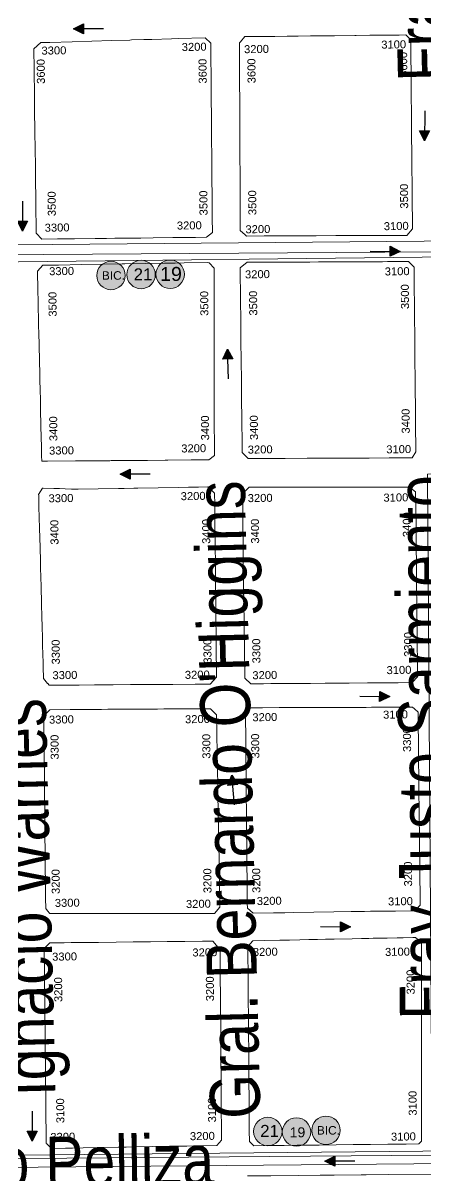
# Model space of a CAD drawing. Header units: millimetres. Extents: x 11558 to 23675, y 49449 to 61482.
# Drawn here: x 18048 to 18249, y 56997 to 57573 of the extents above; entities that cross this region are included whole.
import ezdxf

# ---------------------------------------------------------------- set-up
doc = ezdxf.new("R2010")
doc.units = ezdxf.units.MM
for name, color, linetype in [('0. plano base - nombres calles', 22, 'Continuous'), ('0. Plano Base - PLANO', 254, 'Continuous'), ('0. Plano base - sentido calles', 253, 'Continuous'), ('7. puesta en valor CC la lucila', 212, 'Continuous'), ('numeración', 7, 'Continuous')]:
    doc.layers.add(name, color=color, linetype=linetype)
for name, color, linetype, true_color in [('Linea 19 Estación Carapachay', 7, 'Continuous', 0xa80000), ('Linea 19 Plaza Miserere', 7, 'Continuous', 0x575757), ('Linea 21 IDA Ramal F', 7, 'Continuous', 0x001861), ('Linea 21 IDA Ramal G', 7, 'Continuous', 0x001861), ('Linea 21 REGRESO Ramal F', 7, 'Continuous', 0x0a47ff), ('Linea 21 REGRO Ramal G', 7, 'Continuous', 0x0a47ff)]:
    doc.layers.add(name, color=color, linetype=linetype, true_color=true_color)
doc.layers.add('Linea Bicentenario Nueva', color=7, linetype='Continuous', true_color=0x0000cc, transparency=0.05)
doc.layers.get('7. puesta en valor CC la lucila').off()
doc.styles.get("Standard").update_dxf_attribs({"font": 'arial.ttf'})

# ---------------------------------------------------------------- blocks, each defined once
blk = doc.blocks.new('MANZANAS')
at = {"layer": '0. Plano Base - PLANO', "color": 0, "linetype": 'Continuous', "lineweight": 5}
for points in [[(5636786.03, 6180520.78), (5636778.25, 6180516.69), (5636777.4, 6180516.93), (5636774.24, 6180517.8), (5636770.94, 6180524.08), (5636766.42, 6180532.67), (5636764.08, 6180537.13), (5636763.44, 6180538.33), (5636761.76, 6180541.52), (5636759.44, 6180545.94), (5636758.87, 6180547.03), (5636757.18, 6180550.24), (5636752.5, 6180559.13), (5636747.78, 6180568.11), (5636746.66, 6180570.24), (5636745.48, 6180572.49), (5636743.14, 6180576.95), (5636740.93, 6180581.14), (5636739.97, 6180582.96), (5636739.48, 6180583.89), (5636738.59, 6180585.58), (5636733.97, 6180594.36), (5636732.78, 6180596.63), (5636730.61, 6180600.76), (5636730.79, 6180601.47), (5636731.61, 6180604.78), (5636737.69, 6180608.02), (5636737.78, 6180608.07), (5636744.75, 6180611.79), (5636750.3, 6180614.75), (5636752.43, 6180615.88), (5636753.37, 6180616.39), (5636754.65, 6180617.07), (5636755.05, 6180617.29), (5636760.49, 6180620.19), (5636762.51, 6180621.26), (5636765.73, 6180622.98), (5636768.62, 6180624.52), (5636771.19, 6180625.89), (5636780.11, 6180630.65), (5636780.52, 6180630.86), (5636780.66, 6180630.94), (5636786.66, 6180634.14), (5636789.17, 6180635.48), (5636797.02, 6180639.66), (5636799.71, 6180641.09), (5636802.6, 6180642.64), (5636805.93, 6180641.52), (5636806.39, 6180640.67), (5636809.43, 6180634.94), (5636814.17, 6180626.02), (5636818.76, 6180617.39), (5636823.45, 6180608.56), (5636824.15, 6180607.24), (5636828.2, 6180599.6), (5636832.78, 6180590.99), (5636832.95, 6180590.67), (5636837.54, 6180582.02), (5636838.21, 6180580.76), (5636840.36, 6180576.72), (5636842.27, 6180573.12), (5636845.51, 6180567.02), (5636846.9, 6180564.41), (5636850.24, 6180558.14), (5636849.24, 6180553.97), (5636835.56, 6180546.79), (5636834.26, 6180546.11), (5636830.57, 6180544.17), (5636826.6, 6180542.08), (5636826.43, 6180541.99), (5636818.51, 6180537.84), (5636817.81, 6180537.47), (5636809.04, 6180532.86), (5636807.13, 6180531.86), (5636803.72, 6180530.07), (5636800.27, 6180528.25), (5636791.54, 6180523.67)], [(5636695.14, 6180471.87), (5636688.31, 6180468.22), (5636684.42, 6180469.49), (5636681.72, 6180474.52), (5636679.79, 6180478.11), (5636674.28, 6180488.39), (5636673.72, 6180489.43), (5636671.55, 6180493.48), (5636669.56, 6180497.19), (5636668.17, 6180499.79), (5636668.08, 6180499.95), (5636664.96, 6180505.76), (5636660.08, 6180514.87), (5636655.59, 6180523.24), (5636652.36, 6180529.26), (5636652.08, 6180529.78), (5636650.71, 6180532.34), (5636647.08, 6180539.11), (5636645.06, 6180542.86), (5636644.37, 6180544.15), (5636642.18, 6180548.23), (5636641.71, 6180549.13), (5636640.85, 6180550.72), (5636642.52, 6180555.14), (5636646.45, 6180557.33), (5636656.14, 6180562.72), (5636664.81, 6180567.55), (5636673.42, 6180572.35), (5636681.39, 6180576.79), (5636682.06, 6180577.16), (5636687.5, 6180580.19), (5636690.99, 6180582.13), (5636699.65, 6180586.95), (5636702.53, 6180588.56), (5636714.28, 6180595.1), (5636717.96, 6180593.99), (5636721.37, 6180587.68), (5636725.91, 6180579.14), (5636726.7, 6180577.65), (5636728.1, 6180575.01), (5636728.53, 6180574.2), (5636730.76, 6180570), (5636735.46, 6180561.11), (5636740.14, 6180552.27), (5636744.83, 6180543.42), (5636749.42, 6180534.76), (5636754.07, 6180525.97), (5636756.5, 6180521.39), (5636758.8, 6180517.06), (5636762.34, 6180510.37), (5636760.8, 6180506.93), (5636756, 6180504.37), (5636750.2, 6180501.27), (5636745.92, 6180498.99), (5636737.29, 6180494.38), (5636731.9, 6180491.5), (5636728.64, 6180489.76), (5636723.09, 6180486.8), (5636720.38, 6180485.35), (5636716.72, 6180483.39), (5636711.69, 6180480.71), (5636702.64, 6180475.88), (5636699.54, 6180474.22)], [(5636836.46, 6180421.62), (5636830.36, 6180418.42), (5636826.26, 6180419.73), (5636824.46, 6180423.12), (5636818.36, 6180434.54), (5636813.75, 6180443.17), (5636809.2, 6180451.71), (5636804.75, 6180460.05), (5636799.92, 6180469.1), (5636794.71, 6180478.87), (5636790.79, 6180486.21), (5636789.42, 6180488.78), (5636788.87, 6180489.81), (5636784.44, 6180498.1), (5636783.88, 6180499.17), (5636782.82, 6180501.14), (5636784.66, 6180505.22), (5636785.56, 6180505.7), (5636789.44, 6180507.73), (5636793.03, 6180509.62), (5636797.14, 6180511.78), (5636800.92, 6180513.77), (5636804.64, 6180515.72), (5636808.51, 6180517.75), (5636809.76, 6180518.41), (5636812.41, 6180519.8), (5636816.21, 6180521.8), (5636820.05, 6180523.82), (5636828.86, 6180528.44), (5636835.04, 6180531.69), (5636837.59, 6180533.03), (5636840.1, 6180534.35), (5636844.5, 6180536.67), (5636846.68, 6180537.81), (5636848.88, 6180538.96), (5636849.22, 6180539.15), (5636855.96, 6180542.69), (5636859.75, 6180541.55), (5636861.33, 6180538.58), (5636862.06, 6180537.2), (5636863.02, 6180535.4), (5636863.64, 6180534.22), (5636865.61, 6180530.52), (5636867.52, 6180526.92), (5636868.73, 6180524.65), (5636872.22, 6180518.07), (5636875.31, 6180512.25), (5636876.92, 6180509.22), (5636881.42, 6180500.74), (5636886.11, 6180491.91), (5636894.98, 6180475.22), (5636898.24, 6180469.08), (5636901.1, 6180463.7), (5636902.79, 6180460.48), (5636903.07, 6180459.96), (5636902.81, 6180456.43), (5636898.76, 6180454.3), (5636896.64, 6180453.19), (5636892.72, 6180451.14), (5636883.81, 6180446.46), (5636877.87, 6180443.34), (5636874.96, 6180441.82), (5636872.37, 6180440.46), (5636866.26, 6180437.25), (5636865.36, 6180436.78), (5636862.71, 6180435.39), (5636856.75, 6180432.26), (5636856.36, 6180432.06), (5636846.68, 6180426.98), (5636843.49, 6180425.31), (5636841.59, 6180424.31)], [(5636741.9, 6180370.97), (5636739.39, 6180369.65), (5636738.1, 6180371.99), (5636736, 6180375.82), (5636731.03, 6180384.87), (5636730.91, 6180385.08), (5636730.14, 6180386.48), (5636729.61, 6180387.44), (5636728.2, 6180390.01), (5636725.83, 6180394.34), (5636725.12, 6180395.63), (5636721.69, 6180401.87), (5636720.37, 6180404.28), (5636717.88, 6180408.82), (5636715.69, 6180412.8), (5636711, 6180421.34), (5636708.93, 6180425.11), (5636706.41, 6180429.7), (5636704.55, 6180433.08), (5636702.91, 6180436.07), (5636702.09, 6180437.56), (5636701.58, 6180438.48), (5636697.55, 6180445.81), (5636694.3, 6180451.73), (5636693.66, 6180452.91), (5636694.75, 6180456.84), (5636695.86, 6180457.44), (5636701.62, 6180460.55), (5636711.66, 6180465.98), (5636721.13, 6180471.1), (5636729.62, 6180475.68), (5636730.78, 6180476.31), (5636739.65, 6180481.1), (5636748.25, 6180485.74), (5636752.83, 6180488.23), (5636756.86, 6180490.4), (5636767.19, 6180495.97), (5636767.89, 6180496.24), (5636771.33, 6180494.96), (5636778.06, 6180482.05), (5636779.23, 6180479.81), (5636784.1, 6180470.46), (5636788.19, 6180462.61), (5636791.19, 6180456.86), (5636793.14, 6180453.13), (5636794.41, 6180450.69), (5636797.89, 6180444.01), (5636802.35, 6180435.45), (5636802.95, 6180434.31), (5636807.13, 6180426.29), (5636808.82, 6180423.04), (5636810.56, 6180419.72), (5636814.58, 6180412), (5636813.11, 6180408.73), (5636805.35, 6180404.62), (5636795.05, 6180399.15), (5636793.82, 6180398.5), (5636786.15, 6180394.43), (5636777.48, 6180389.83), (5636770.03, 6180385.88), (5636769.41, 6180385.55), (5636764.57, 6180382.99), (5636757.21, 6180379.06), (5636754.28, 6180377.51)], [(5636885.14, 6180320), (5636883.38, 6180319.07), (5636879.48, 6180320.22), (5636876.1, 6180326.51), (5636874.66, 6180329.17), (5636871.33, 6180335.37), (5636869.3, 6180339.15), (5636868.11, 6180341.36), (5636866.82, 6180343.76), (5636864.91, 6180347.31), (5636863.08, 6180350.7), (5636862.13, 6180352.48), (5636857.6, 6180360.9), (5636855.13, 6180365.5), (5636853.61, 6180368.31), (5636853.04, 6180369.38), (5636849.1, 6180376.7), (5636848.37, 6180378.06), (5636843.55, 6180387.02), (5636841.77, 6180390.38), (5636838.34, 6180397.23), (5636836.1, 6180401.69), (5636836.41, 6180402.79), (5636837.29, 6180405.89), (5636844.49, 6180409.63), (5636851.17, 6180413.11), (5636853.68, 6180414.42), (5636863.17, 6180419.36), (5636867.23, 6180421.47), (5636872.91, 6180424.43), (5636881.66, 6180428.98), (5636887.35, 6180431.95), (5636908.43, 6180442.92), (5636912.24, 6180442.19), (5636920.31, 6180427.06), (5636920.84, 6180426.06), (5636924.92, 6180418.42), (5636925.16, 6180417.97), (5636929.16, 6180410.47), (5636929.7, 6180409.46), (5636930.81, 6180407.38), (5636934.42, 6180400.62), (5636939.11, 6180391.82), (5636941.06, 6180388.18), (5636943.3, 6180383.97), (5636944.55, 6180381.63), (5636947.82, 6180375.5), (5636952.41, 6180366.89), (5636955.79, 6180360.57), (5636954.7, 6180356.79), (5636954.61, 6180356.74), (5636948.52, 6180353.52), (5636947.14, 6180352.79), (5636942.82, 6180350.51), (5636935, 6180346.37), (5636926.91, 6180342.09), (5636919, 6180337.91), (5636916.23, 6180336.44), (5636909.78, 6180333.03), (5636901.41, 6180328.61), (5636899.17, 6180327.42), (5636895.92, 6180325.7), (5636892.27, 6180323.77), (5636889.04, 6180322.06)], [(5636799.31, 6180274.62), (5636794.27, 6180271.95), (5636793.27, 6180272.36), (5636793.17, 6180272.4), (5636790.29, 6180273.6), (5636787.41, 6180278.79), (5636786.42, 6180280.59), (5636782.26, 6180288.1), (5636780.77, 6180290.79), (5636777.26, 6180297.13), (5636775.76, 6180299.85), (5636774.75, 6180301.66), (5636772.82, 6180305.14), (5636771.62, 6180307.32), (5636770.9, 6180308.62), (5636769.21, 6180311.67), (5636767.96, 6180313.93), (5636763.42, 6180322.14), (5636763.3, 6180322.34), (5636761.35, 6180325.87), (5636761.28, 6180326), (5636759.12, 6180329.9), (5636759.09, 6180329.95), (5636758.49, 6180331.04), (5636753.83, 6180339.45), (5636748.67, 6180348.77), (5636748, 6180349.98), (5636747.22, 6180351.39), (5636746.96, 6180351.86), (5636745.91, 6180353.77), (5636745.72, 6180354.11), (5636745.95, 6180357.96), (5636746.15, 6180358.06), (5636751.03, 6180360.39), (5636751.29, 6180360.51), (5636753.56, 6180361.59), (5636756.14, 6180362.82), (5636758.97, 6180364.17), (5636761.86, 6180365.56), (5636762, 6180365.63), (5636770.77, 6180370.38), (5636779.72, 6180375.22), (5636782.21, 6180376.57), (5636786.52, 6180378.91), (5636788.16, 6180379.8), (5636797.17, 6180384.7), (5636805.88, 6180389.44), (5636810.48, 6180391.94), (5636814.87, 6180394.33), (5636818.94, 6180396.54), (5636819.53, 6180396.38), (5636823.42, 6180395.27), (5636826.1, 6180390.24), (5636827.46, 6180387.68), (5636829.25, 6180384.33), (5636830.8, 6180381.41), (5636832.35, 6180378.5), (5636833.88, 6180375.63), (5636835.5, 6180372.59), (5636840.33, 6180363.53), (5636844.85, 6180355.05), (5636849.69, 6180345.95), (5636854.34, 6180337.23), (5636854.73, 6180336.5), (5636855.09, 6180335.83), (5636857.48, 6180331.33), (5636859.04, 6180328.41), (5636866.63, 6180314.15), (5636865.45, 6180309.61), (5636859.14, 6180306.27), (5636858.84, 6180306.11), (5636849, 6180300.9), (5636848.9, 6180300.85), (5636845.13, 6180298.86), (5636843.46, 6180297.97), (5636839.66, 6180295.96), (5636830.23, 6180290.97), (5636822.57, 6180286.92), (5636814.32, 6180282.56), (5636807.53, 6180278.96)], [(5636946.23, 6180222.66), (5636937.28, 6180217.79), (5636933.6, 6180218.71), (5636933.51, 6180218.86), (5636933.29, 6180219.28), (5636932.75, 6180220.29), (5636928.38, 6180228.51), (5636927.3, 6180230.53), (5636925.78, 6180233.39), (5636924.71, 6180235.39), (5636923.33, 6180237.99), (5636919.74, 6180244.73), (5636919.31, 6180245.53), (5636915.47, 6180252.74), (5636913.66, 6180256.14), (5636911.06, 6180261.03), (5636907.04, 6180268.59), (5636903.51, 6180275.22), (5636902.94, 6180276.28), (5636898.83, 6180284), (5636894.76, 6180291.64), (5636887.63, 6180305.05), (5636888.36, 6180308.16), (5636892.42, 6180310.29), (5636894.03, 6180311.13), (5636901.52, 6180315.06), (5636906.04, 6180317.42), (5636909.44, 6180319.2), (5636916.66, 6180322.98), (5636924.78, 6180327.24), (5636925.01, 6180327.36), (5636927.58, 6180328.71), (5636927.97, 6180328.91), (5636929.63, 6180329.78), (5636932.61, 6180331.34), (5636933.45, 6180331.79), (5636936.86, 6180333.57), (5636940.02, 6180335.23), (5636942.26, 6180336.4), (5636945.59, 6180338.15), (5636946.54, 6180338.65), (5636951.17, 6180341.07), (5636954.02, 6180342.56), (5636956.35, 6180343.78), (5636960.16, 6180345.78), (5636960.52, 6180345.97), (5636961.69, 6180345.65), (5636964.13, 6180344.98), (5636964.78, 6180343.71), (5636965.59, 6180342.2), (5636966.9, 6180339.75), (5636967.21, 6180339.17), (5636971.11, 6180331.86), (5636976.49, 6180321.78), (5636978.34, 6180318.31), (5636980, 6180315.21), (5636981.91, 6180311.64), (5636982.56, 6180310.42), (5636987.37, 6180301.41), (5636989.47, 6180297.47), (5636990.82, 6180294.94), (5636991.41, 6180293.84), (5636995.46, 6180286.26), (5636999.13, 6180279.38), (5636999.62, 6180278.45), (5637002.2, 6180273.63), (5637003.61, 6180270.99), (5637006.23, 6180266.08), (5637009.53, 6180259.89), (5637008.46, 6180256.16), (5636999.91, 6180251.6), (5636994.63, 6180248.78), (5636989.88, 6180246.24), (5636988.9, 6180245.72), (5636988.85, 6180245.69), (5636986.22, 6180244.29), (5636983.57, 6180242.87), (5636982.21, 6180242.14), (5636980.43, 6180241.19), (5636972.77, 6180237.1), (5636955.25, 6180227.57), (5636951.27, 6180225.4)], [(5636855.52, 6180175.18), (5636847.19, 6180170.87), (5636845.53, 6180171.55), (5636844.24, 6180172.09), (5636844.11, 6180172.33), (5636841.88, 6180176.52), (5636841.04, 6180178.1), (5636840.92, 6180178.32), (5636840.01, 6180180.03), (5636837.64, 6180184.51), (5636836.98, 6180185.74), (5636835.72, 6180188.11), (5636831.02, 6180196.94), (5636826.87, 6180204.75), (5636826.25, 6180205.92), (5636821.62, 6180214.64), (5636816.9, 6180223.51), (5636812.25, 6180232.24), (5636809.66, 6180237.12), (5636807.48, 6180241.22), (5636805.17, 6180245.57), (5636802.95, 6180249.73), (5636802.88, 6180249.86), (5636802.82, 6180249.98), (5636798.96, 6180257.24), (5636800.21, 6180261.28), (5636809.19, 6180266.01), (5636814.49, 6180268.81), (5636818.13, 6180270.73), (5636821.01, 6180272.25), (5636823.08, 6180273.34), (5636825.88, 6180274.81), (5636826.89, 6180275.35), (5636829.43, 6180276.68), (5636832.96, 6180278.55), (5636835.78, 6180280.03), (5636843.75, 6180284.24), (5636847.34, 6180286.13), (5636847.88, 6180286.41), (5636850.61, 6180287.85), (5636851.84, 6180288.5), (5636857.77, 6180291.63), (5636860.9, 6180293.28), (5636871.2, 6180298.71), (5636874.07, 6180297.78), (5636874.28, 6180297.71), (5636875.34, 6180297.36), (5636879.47, 6180289.88), (5636884.91, 6180279.83), (5636887.25, 6180275.51), (5636889.71, 6180270.97), (5636890.89, 6180268.79), (5636893.9, 6180263.21), (5636894.51, 6180262.1), (5636898.27, 6180255.15), (5636902.09, 6180248.08), (5636906.18, 6180240.52), (5636910.3, 6180232.92), (5636911.5, 6180230.69), (5636914.8, 6180224.6), (5636916.07, 6180222.24), (5636917.2, 6180220.16), (5636918.15, 6180218.4), (5636920, 6180214.99), (5636920.55, 6180213.97), (5636921.18, 6180212.81), (5636920.23, 6180208.74), (5636915, 6180206.03), (5636907.62, 6180202.2), (5636905.31, 6180201), (5636902.66, 6180199.63), (5636899.97, 6180198.23), (5636892.93, 6180194.58), (5636884.06, 6180189.98), (5636883.94, 6180189.92), (5636875.12, 6180185.35), (5636866.03, 6180180.63), (5636857.22, 6180176.06), (5636855.7, 6180175.28)], [(5636996.76, 6180117.82), (5636991.23, 6180114.87), (5636988.27, 6180115.7), (5636985.72, 6180120.5), (5636983.51, 6180124.67), (5636979.99, 6180131.31), (5636979.77, 6180131.72), (5636979.29, 6180132.63), (5636978.99, 6180133.19), (5636976.9, 6180137.14), (5636975.55, 6180139.68), (5636975.31, 6180140.13), (5636972.77, 6180144.94), (5636971.26, 6180147.78), (5636969.49, 6180151.13), (5636967.19, 6180155.47), (5636962.97, 6180163.42), (5636959.12, 6180170.69), (5636954.96, 6180178.53), (5636951.14, 6180185.73), (5636948.42, 6180190.87), (5636945.21, 6180196.93), (5636942.61, 6180201.84), (5636943.57, 6180205.56), (5636948.75, 6180208.39), (5636955.43, 6180212.03), (5636955.96, 6180212.32), (5636956.32, 6180212.52), (5636959.59, 6180214.31), (5636964.13, 6180216.79), (5636968.13, 6180218.97), (5636970.63, 6180220.33), (5636971.94, 6180221.05), (5636975.45, 6180222.96), (5636976.5, 6180223.54), (5636979.19, 6180225.01), (5636987.15, 6180229.35), (5636991.26, 6180231.6), (5636994.39, 6180233.31), (5636996.31, 6180234.36), (5636999.86, 6180236.29), (5637002.18, 6180237.56), (5637002.48, 6180237.72), (5637006.89, 6180240.13), (5637007.22, 6180240.31), (5637009.14, 6180241.36), (5637009.41, 6180241.51), (5637013.78, 6180243.89), (5637014.91, 6180244.51), (5637017.89, 6180243.7), (5637018.86, 6180243.44), (5637022.31, 6180236.81), (5637027.46, 6180226.9), (5637031.77, 6180218.58), (5637033.28, 6180215.68), (5637034.77, 6180212.81), (5637035.61, 6180211.19), (5637039.59, 6180203.53), (5637041.02, 6180200.78), (5637043.66, 6180195.7), (5637043.93, 6180195.17), (5637046.01, 6180191.15), (5637047.52, 6180188.26), (5637051.59, 6180180.42), (5637055.63, 6180172.66), (5637057.79, 6180168.5), (5637062.47, 6180159.48), (5637062.95, 6180158.56), (5637064.51, 6180155.55), (5637064.01, 6180153.69), (5637058.38, 6180150.69), (5637057.94, 6180150.46), (5637053.49, 6180148.09), (5637050.23, 6180146.34), (5637042.65, 6180142.3), (5637035.03, 6180138.23), (5637027.55, 6180134.25), (5637019.94, 6180130.19), (5637012.3, 6180126.11), (5637010.23, 6180125.01), (5637004.63, 6180122.02), (5637003.77, 6180121.56), (5637000.92, 6180120.04), (5636998.03, 6180118.5), (5636997.37, 6180118.15)], [(5636908.22, 6180070.42), (5636902.13, 6180067.04), (5636898.97, 6180067.94), (5636898.64, 6180068.04), (5636896.61, 6180071.85), (5636896.24, 6180072.55), (5636891.94, 6180080.62), (5636891.77, 6180080.93), (5636889.15, 6180085.83), (5636888.81, 6180086.48), (5636883.63, 6180096.19), (5636879.67, 6180103.63), (5636875.47, 6180111.49), (5636871.79, 6180118.39), (5636871.58, 6180118.8), (5636867.97, 6180125.56), (5636867.62, 6180126.21), (5636864.8, 6180131.51), (5636861.97, 6180136.81), (5636859.44, 6180141.55), (5636856.98, 6180146.17), (5636854.65, 6180150.54), (5636852.8, 6180154.01), (5636853.98, 6180157.86), (5636854.98, 6180158.4), (5636857.65, 6180159.82), (5636860.32, 6180161.24), (5636863.44, 6180162.9), (5636866.55, 6180164.56), (5636867.92, 6180165.29), (5636875.47, 6180169.31), (5636883.17, 6180173.42), (5636890.73, 6180177.44), (5636898.13, 6180181.38), (5636898.42, 6180181.54), (5636905.68, 6180185.41), (5636906.01, 6180185.58), (5636908.91, 6180187.13), (5636912.58, 6180189.09), (5636913.52, 6180189.59), (5636921.33, 6180193.75), (5636925.9, 6180196.18), (5636930.82, 6180194.05), (5636930.98, 6180193.99), (5636931.14, 6180193.92), (5636935.03, 6180186.54), (5636936.46, 6180183.84), (5636937.8, 6180181.3), (5636941.64, 6180174.04), (5636943.08, 6180171.31), (5636945.29, 6180167.12), (5636949.28, 6180159.58), (5636952.76, 6180152.99), (5636952.94, 6180152.64), (5636957.12, 6180144.74), (5636960.68, 6180138), (5636963.27, 6180133.09), (5636963.32, 6180133), (5636968.9, 6180122.43), (5636972.23, 6180116.13), (5636975.58, 6180109.8), (5636974.66, 6180106.4), (5636969.09, 6180103.38), (5636964.47, 6180100.87), (5636961.54, 6180099.28), (5636960.78, 6180098.89), (5636954, 6180095.19), (5636946.38, 6180091.05), (5636938.72, 6180086.89), (5636934.84, 6180084.79), (5636931.97, 6180083.23), (5636931.46, 6180082.95), (5636923.85, 6180078.82), (5636922.84, 6180078.28), (5636915.97, 6180074.54), (5636911.34, 6180072.06)]]:
    blk.add_lwpolyline(points, close=True, dxfattribs=at)
blk.add_lwpolyline([(5636995.29, 6180099.95), (5636999.35, 6180102.11), (5637000.13, 6180102.52), (5637005.63, 6180105.45), (5637018.03, 6180112.04), (5637027.38, 6180117.01), (5637033.63, 6180120.34), (5637045.56, 6180126.68), (5637047.69, 6180127.81), (5637057.71, 6180133.14), (5637076.79, 6180143.28)], dxfattribs=at)
blk = doc.blocks.new('19')
at = {"layer": 'Linea 19 Estación Carapachay', "lineweight": 211, "true_color": 0xededed}
h = blk.add_hatch(color=7, dxfattribs=at)
h.dxf.hatch_style = 1
edge = h.paths.add_edge_path()
edge.add_arc((0, 0), 7.11, 0, 360)
at = {"layer": 'Linea 19 Estación Carapachay', "lineweight": 9}
blk.add_circle((0, 0), 7.11, dxfattribs=at)
at = {"layer": 'Linea 19 Estación Carapachay', "lineweight": 15, "insert": (-3.4, 2.34), "char_height": 5, "attachment_point": 1}
blk.add_mtext_dynamic_manual_height_columns('19', width=16.4579, gutter_width=12.5, heights=[0], dxfattribs=at)
blk = doc.blocks.new('19 a cap')
at = {"layer": 'Linea 19 Plaza Miserere', "lineweight": 211, "true_color": 0xededed}
h = blk.add_hatch(color=7, dxfattribs=at)
h.dxf.hatch_style = 1
edge = h.paths.add_edge_path()
edge.add_arc((0, 0), 7.11, 0, 360)
at = {"layer": 'Linea 19 Plaza Miserere', "lineweight": 9}
blk.add_circle((0, 0), 7.11, dxfattribs=at)
at = {"layer": 'Linea 19 Plaza Miserere', "lineweight": 15, "insert": (-5.03, 3.65), "char_height": 7, "attachment_point": 1}
blk.add_mtext_dynamic_manual_height_columns('19', width=16.4579, gutter_width=12.5, heights=[0], dxfattribs=at)
blk = doc.blocks.new('21 azul')
at = {"layer": 'Linea 21 IDA Ramal F', "lineweight": 211, "true_color": 0xededed}
h = blk.add_hatch(color=7, dxfattribs=at)
h.dxf.hatch_style = 1
edge = h.paths.add_edge_path()
edge.add_arc((0, 0), 7.11, 0, 360)
at = {"layer": 'Linea 21 IDA Ramal F', "lineweight": 9}
blk.add_circle((0, 0), 7.11, dxfattribs=at)
at = {"layer": 'Linea 21 IDA Ramal F', "lineweight": 211, "insert": (-3.78, 3.29), "char_height": 6, "attachment_point": 1}
blk.add_mtext_dynamic_manual_height_columns('21', width=8.5711, gutter_width=12.5, heights=[0], dxfattribs=at)
blk = doc.blocks.new('21 regreso')
at = {"layer": 'Linea 21 REGRESO Ramal F', "lineweight": 211, "true_color": 0xededed}
h = blk.add_hatch(color=7, dxfattribs=at)
h.dxf.hatch_style = 1
edge = h.paths.add_edge_path()
edge.add_arc((0, 0), 7.11, 0, 360)
at = {"layer": 'Linea 21 REGRESO Ramal F', "lineweight": 9}
blk.add_circle((0, 0), 7.11, dxfattribs=at)
at = {"layer": 'Linea 21 REGRESO Ramal F', "lineweight": 15, "insert": (-3.69, 3.1), "char_height": 6, "attachment_point": 1}
blk.add_mtext_dynamic_manual_height_columns('21', width=6.2012, gutter_width=12.5, heights=[0], dxfattribs=at)
blk = doc.blocks.new('bic. nueva fucsia')
at = {"layer": 'Linea Bicentenario Nueva', "lineweight": 211, "true_color": 0xededed}
h = blk.add_hatch(color=7, dxfattribs=at)
h.dxf.hatch_style = 1
edge = h.paths.add_edge_path()
edge.add_arc((0, 0), 7.11, 0, 360)
at = {"layer": 'Linea Bicentenario Nueva', "color": 230, "lineweight": 9, "true_color": 0xea348c}
blk.add_circle((0, 0), 7.11, dxfattribs=at)
at = {"layer": 'Linea Bicentenario Nueva', "color": 230, "lineweight": 15, "true_color": 0xea348c, "insert": (-4.55, 2.15), "char_height": 4.25, "attachment_point": 1}
blk.add_mtext_dynamic_manual_height_columns('BIC.', width=16.4579, gutter_width=12.5, heights=[0], dxfattribs=at)
blk = doc.blocks.new('bic. nueva verde')
at = {"layer": 'Linea Bicentenario Nueva', "lineweight": 211, "true_color": 0xededed}
h = blk.add_hatch(color=7, dxfattribs=at)
h.dxf.hatch_style = 1
edge = h.paths.add_edge_path()
edge.add_arc((0, 0), 7.11, 0, 360)
at = {"layer": 'Linea Bicentenario Nueva', "color": 62, "lineweight": 9, "true_color": 0xa2c01b}
blk.add_circle((0, 0), 7.11, dxfattribs=at)
at = {"layer": 'Linea Bicentenario Nueva', "color": 62, "lineweight": 15, "true_color": 0xa2c01b, "insert": (-4.55, 2.15), "char_height": 4.25, "attachment_point": 1}
blk.add_mtext_dynamic_manual_height_columns('BIC.', width=16.4579, gutter_width=12.5, heights=[0], dxfattribs=at)

msp = doc.modelspace()

# ---------------------------------------------------------------- hatches: boundary and pattern name
at = {"layer": '0. Plano base - sentido calles', "linetype": 'Continuous', "lineweight": 25, "ltscale": 2, "true_color": 0x1a1a1a}
h = msp.add_hatch(color=250, dxfattribs=at)
h.dxf.hatch_style = 1
h.paths.add_polyline_path([(18072.69, 57570.23), (18077.7, 57567.74), (18077.69, 57570.24)])
h.paths.add_polyline_path([(18072.69, 57570.23), (18077.69, 57570.24), (18077.69, 57572.74)])
h = msp.add_hatch(color=250, dxfattribs=at)
h.dxf.hatch_style = 1
h.paths.add_polyline_path([(18248.17, 57514.3), (18250.68, 57519.29), (18248.18, 57519.3)])
h.paths.add_polyline_path([(18248.17, 57514.3), (18248.18, 57519.3), (18245.68, 57519.3)])
h = msp.add_hatch(color=250, dxfattribs=at)
h.dxf.hatch_style = 1
h.paths.add_polyline_path([(18047.25, 57469.1), (18049.73, 57474.1), (18047.23, 57474.1)])
h.paths.add_polyline_path([(18047.25, 57469.1), (18047.23, 57474.1), (18044.73, 57474.09)])
h = msp.add_hatch(color=250, dxfattribs=at)
h.dxf.hatch_style = 1
h.paths.add_polyline_path([(18236, 57459.02), (18231.03, 57461.59), (18231, 57459.09)])
h.paths.add_polyline_path([(18236, 57459.02), (18231, 57459.09), (18230.97, 57456.59)])
h = msp.add_hatch(color=250, dxfattribs=at)
h.dxf.hatch_style = 1
h.paths.add_polyline_path([(18149.58, 57410.22), (18147.26, 57405.13), (18149.76, 57405.22)])
h.paths.add_polyline_path([(18149.58, 57410.22), (18149.76, 57405.22), (18152.26, 57405.32)])
h = msp.add_hatch(color=250, dxfattribs=at)
h.dxf.hatch_style = 1
h.paths.add_polyline_path([(18096.03, 57347.7), (18101.03, 57345.2), (18101.03, 57347.7)])
h.paths.add_polyline_path([(18096.03, 57347.7), (18101.03, 57347.7), (18101.02, 57350.2)])
h = msp.add_hatch(color=250, dxfattribs=at)
h.dxf.hatch_style = 1
h.paths.add_polyline_path([(18230.71, 57236.48), (18225.74, 57239.04), (18225.71, 57236.54)])
h.paths.add_polyline_path([(18230.71, 57236.48), (18225.71, 57236.54), (18225.68, 57234.04)])
h = msp.add_hatch(color=250, dxfattribs=at)
h.dxf.hatch_style = 1
h.paths.add_polyline_path([(18151.87, 57197.22), (18149.79, 57192.04), (18152.28, 57192.24)])
h.paths.add_polyline_path([(18151.87, 57197.22), (18152.28, 57192.24), (18154.77, 57192.45)])
h = msp.add_hatch(color=250, dxfattribs=at)
h.dxf.hatch_style = 1
h.paths.add_polyline_path([(18211.08, 57121.34), (18206.11, 57123.9), (18206.08, 57121.4)])
h.paths.add_polyline_path([(18211.08, 57121.34), (18206.08, 57121.4), (18206.05, 57118.9)])
h = msp.add_hatch(color=250, dxfattribs=at)
h.dxf.hatch_style = 1
h.paths.add_polyline_path([(18052.12, 57014.18), (18054.61, 57019.19), (18052.11, 57019.18)])
h.paths.add_polyline_path([(18052.12, 57014.18), (18052.11, 57019.18), (18049.61, 57019.18)])
h = msp.add_hatch(color=250, dxfattribs=at)
h.dxf.hatch_style = 1
h.paths.add_polyline_path([(18198.37, 57004.21), (18203.38, 57001.72), (18203.37, 57004.22)])
h.paths.add_polyline_path([(18198.37, 57004.21), (18203.37, 57004.22), (18203.37, 57006.72)])
at = {"layer": 'Linea Bicentenario Nueva', "lineweight": 15, "true_color": 0xea348c}
h = msp.add_hatch(dxfattribs=at)
h.set_pattern_fill('AR-HBONE', color=230)
h.set_pattern_definition([(45, (3286.98, 4137.75), (1e-14, 143.6841), [304.8, -101.6]), (135, (3358.82, 4209.59), (1e-14, 143.6841), [304.8, -101.6])])
h.paths.add_polyline_path([(18127.82, 57447.54, 1), (18136.18, 57447.54, 1)])
h.paths.add_polyline_path([(18128.44, 57444.9), (18136.48, 57444.9), (18136.48, 57450.05), (18128.44, 57450.05)], flags=9)
at = {"layer": 'Linea Bicentenario Nueva', "lineweight": 15, "true_color": 0xa2c01b}
h = msp.add_hatch(dxfattribs=at)
h.set_pattern_fill('AR-HBONE', color=62)
h.set_pattern_definition([(45, (3321.47, 3708.99), (1e-14, 143.6841), [304.8, -101.6]), (135, (3393.32, 3780.83), (1e-14, 143.6841), [304.8, -101.6])])
h.paths.add_polyline_path([(18162.32, 57018.78, 1), (18170.68, 57018.78, 1)])
h.paths.add_polyline_path([(18162.94, 57016.14), (18170.98, 57016.14), (18170.98, 57021.29), (18162.94, 57021.29)], flags=9)

# ---------------------------------------------------------------- linework, layer by layer
at = {"layer": '0. Plano base - sentido calles', "color": 250, "linetype": 'Continuous', "lineweight": 25, "ltscale": 2, "true_color": 0x1a1a1a}
for points in [[(18087.69, 57570.25), (18072.69, 57570.23), (18077.69, 57572.74), (18077.7, 57567.74), (18072.69, 57570.23)], [(18248.19, 57529.3), (18248.17, 57514.3), (18245.68, 57519.3), (18250.68, 57519.29), (18248.17, 57514.3)], [(18047.21, 57484.1), (18047.25, 57469.1), (18044.73, 57474.09), (18049.73, 57474.1), (18047.25, 57469.1)], [(18221, 57459.21), (18236, 57459.02), (18230.97, 57456.59), (18231.03, 57461.59), (18236, 57459.02)], [(18150.13, 57395.23), (18149.58, 57410.22), (18152.26, 57405.32), (18147.26, 57405.13), (18149.58, 57410.22)], [(18111.03, 57347.72), (18096.03, 57347.7), (18101.02, 57350.2), (18101.03, 57345.2), (18096.03, 57347.7)], [(18215.71, 57236.67), (18230.71, 57236.48), (18225.68, 57234.04), (18225.74, 57239.04), (18230.71, 57236.48)], [(18153.1, 57182.27), (18151.87, 57197.22), (18154.77, 57192.45), (18149.79, 57192.04), (18151.87, 57197.22)], [(18196.08, 57121.53), (18211.08, 57121.34), (18206.05, 57118.9), (18206.11, 57123.9), (18211.08, 57121.34)], [(18052.08, 57029.18), (18052.12, 57014.18), (18049.61, 57019.18), (18054.61, 57019.19), (18052.12, 57014.18)], [(18213.37, 57004.24), (18198.37, 57004.21), (18203.37, 57006.72), (18203.38, 57001.72), (18198.37, 57004.21)]]:
    msp.add_lwpolyline(points, dxfattribs=at)
at = {"layer": 'Linea 19 Estación Carapachay', "lineweight": 15}
msp.add_lwpolyline([(19873.95, 57363.46), (18249.52, 57347.67), (18251.94, 57007.22), (17481.19, 57000.91), (17452.58, 57097.86), (17453.05, 57230.02), (17424.1, 57233.29), (17418.3, 57238.42), (17398.66, 57342.88), (17399.43, 57411.84), (17469.18, 57451.96), (17465.03, 57459.78), (17174.57, 57457.89), (16228.33, 57449.93)], dxfattribs=at)
at = {"layer": 'Linea 19 Plaza Miserere', "lineweight": 15}
msp.add_lwpolyline([(16603.31, 57447.28), (17595.39, 57454.36), (18252.54, 57458.84), (18253.7, 57328.56), (18254.48, 57237.05), (18352.94, 57237.32), (18350.11, 57461.39), (19557.69, 57472.87), (19856.73, 57473.61), (19849.17, 57392.22), (19846.1, 57357.31), (19839.43, 57279.11), (19828.15, 57148.42), (19816.09, 57017.92), (19811.87, 56917.69), (19808.59, 56826.99), (19805.79, 56730.36), (19804.14, 56673.35), (19797.92, 56520.3), (19789.35, 56421.07), (19744.87, 56088.72), (19731.28, 55892.72)], dxfattribs=at)
at = {"layer": 'Linea 21 IDA Ramal G', "lineweight": 15}
msp.add_lwpolyline([(19778.52, 56030.41), (19782.19, 56099.71), (19798.54, 56250.24), (19817.07, 56407.15), (19817.57, 56423.05), (19822.49, 56516.01), (19822.68, 56531.66), (19825.62, 56627.71), (19826.64, 56637.2), (19829.75, 56730.88), (19831.73, 56798.86), (19834.46, 56881.56), (19835.65, 56894.16), (19842.84, 56971.01), (19845.34, 57019.68), (19049.14, 57014.1), (18589.16, 57011.96), (18264.21, 57009.45), (17824.42, 57005.1), (17753.1, 57004.47)], dxfattribs=at)
at = {"layer": 'Linea 21 REGRO Ramal G', "lineweight": 15}
msp.add_lwpolyline([(17753.1, 57004.47), (17750.38, 57118.02), (17798.31, 57240.66), (17913.79, 57461.13), (18322.14, 57464.85), (18593.21, 57467.09), (18882.44, 57469.87), (19140.51, 57472.88), (19602.28, 57475.37), (19859.15, 57477.99), (19851.16, 57392.04), (19848.09, 57357.14), (19841.43, 57278.94), (19830.14, 57148.24), (19818.08, 57017.78), (19813.87, 56917.61), (19810.59, 56826.92), (19807.79, 56730.3), (19806.14, 56673.28), (19799.92, 56520.18), (19791.34, 56420.85), (19746.86, 56088.52), (19733.27, 55892.58)], dxfattribs=at)
at = {"layer": 'Linea Bicentenario Nueva', "color": 230, "lineweight": 15, "true_color": 0xea348c}
msp.add_lwpolyline([(15478.06, 55091.64), (15472.14, 55308.43), (15221.74, 55300.15), (15300.84, 56240.68), (15379.93, 56218.95), (15509.99, 56529.49), (15625.21, 56789.97), (15673.75, 56879.78), (16120.31, 56976.8), (16671.38, 56982.43), (16641.58, 57214.43), (16613.47, 57444.51), (17468.31, 57451.7), (17899.55, 57452.47), (18001.88, 57453.3), (18290.15, 57456.57), (19863.73, 57471.64), (19819.9, 57016.86)], dxfattribs=at)
at = {"layer": 'Linea Bicentenario Nueva', "color": 62, "lineweight": 15, "true_color": 0xa2c01b}
msp.add_lwpolyline([(19819.9, 57016.86), (16121.28, 56984.13), (15670.04, 56887.97), (15613.8, 56792.68), (15366.73, 56219), (15381.35, 56214.88), (15489.61, 56218.92), (15501.1, 55912.69), (15523.64, 55303.29), (15464.79, 55301.52), (15471.57, 55091.39)], dxfattribs=at)

# ---------------------------------------------------------------- block references
at = {"layer": '0. Plano Base - PLANO', "color": 28, "lineweight": 5, "true_color": 0x0d0d0d, "rotation": 332.5463477508169}
msp.add_blockref('MANZANAS', (-7833237.48, -2828296.13), dxfattribs=at)
at = {"layer": '7. puesta en valor CC la lucila', "color": 250, "lineweight": 30, "rotation": 332.5463477508169}
msp.add_blockref('MANZANAS', (-7833237.48, -2828296.13), dxfattribs=at)
at = {"layer": 'Linea 19 Estación Carapachay', "color": 188, "lineweight": 15, "true_color": 0x0a090b}
msp.add_blockref('19', (18184.15, 57018.81), dxfattribs=at)
at = {"layer": 'Linea 19 Plaza Miserere', "color": 188, "lineweight": 15, "true_color": 0x0a090b}
msp.add_blockref('19 a cap', (18121.03, 57447.6), dxfattribs=at)
at = {"layer": 'Linea 21 IDA Ramal G', "color": 188, "lineweight": 15, "true_color": 0x0a090b}
msp.add_blockref('21 azul', (18169.8, 57019.04), dxfattribs=at)
at = {"layer": 'Linea 21 REGRO Ramal G', "color": 188, "lineweight": 15, "true_color": 0x0a090b}
msp.add_blockref('21 regreso', (18106.47, 57447.44), dxfattribs=at)
at = {"layer": 'Linea Bicentenario Nueva', "lineweight": 15}
for name, p in [('bic. nueva fucsia', (18091.44, 57446.95)), ('bic. nueva verde', (18198.88, 57019.61))]:
    msp.add_blockref(name, p, dxfattribs=at)

# ---------------------------------------------------------------- texts
at = {"layer": '0. plano base - nombres calles', "color": 250, "lineweight": 15, "true_color": 0x1a1a1a, "char_height": 25, "attachment_point": 1}
for s, insert, rotation in [('{\\fArial Narrow|b0|i0|c0|p34;Fray Justo Sarmiento}', (18234.91, 57543.7), 91.42483), ('{\\fArial Narrow|b0|i0|c0|p34;Fray Justo Sarmiento}', (18235.8, 57074.84), 90.37441), ("{\\fArial Narrow|b0|i0|c0|p34;Gral. Bernardo O'Higgins}", (18141.15, 57025.08), 91.42483), ('{\\fArial Narrow|b0|i0|c0|p34;Ignacio Warnes}', (18038.76, 57036.29), 91.42483), ('{\\fArial Narrow|b0|i0|c0|p34;Mariano Pelliza}', (17946.97, 57014.61), 0.88852)]:
    msp.add_mtext_dynamic_manual_height_columns(s, width=329.255, gutter_width=12.5, heights=[0], dxfattribs=dict(at, insert=insert, rotation=rotation))
at = {"layer": 'numeración', "color": 251, "true_color": 0x606162, "char_height": 4, "attachment_point": 1}
for s, insert, rotation in [('3300', (18056.68, 57561.37), 0.90914), ('3200', (18126.76, 57563.18), 0.90914), ('3200', (18157.91, 57562.08), 0.90914), ('3100', (18226.46, 57564.37), 0.90914), ('3600', (18054.42, 57542.74), 90.49835), ('3600', (18135.28, 57542.89), 90.49835), ('3600', (18159.7, 57543.02), 90.49835), ('3600', (18235.54, 57546.27), 90.49835), ('3500', (18235.95, 57480.38), 90.49835), ('3500', (18059.87, 57476.6), 90.49835), ('3500', (18135.69, 57477), 90.49835), ('3500', (18160.11, 57477.13), 90.49835), ('3300', (18058.27, 57472.84), 0.90914), ('3200', (18124.33, 57473.91), 0.90914), ('3100', (18227.73, 57473.61), 0.90914), ('3200', (18158.6, 57472.05), 0.90914), ('3300', (18060.51, 57451.08), 0.90914), ('3200', (18158.37, 57449.51), 0.90914), ('3100', (18228.2, 57450.97), 0.90914), ('3500', (18060.29, 57426.38), 90.49835), ('3500', (18136.11, 57426.78), 90.49835), ('3500', (18160.53, 57426.91), 90.49835), ('3500', (18236.37, 57430.15), 90.49835), ('3400', (18060.67, 57364.15), 90.49835), ('3400', (18136.49, 57364.55), 90.49835), ('3400', (18160.91, 57364.68), 90.49835), ('3400', (18236.75, 57367.93), 90.49835), ('3300', (18060.48, 57361.41), 0.90914), ('3200', (18126.53, 57362.48), 0.90914), ('3200', (18159.75, 57361.91), 0.90914), ('3100', (18228.96, 57362.04), 0.90914), ('3300', (18060.2, 57337.56), 0.90914), ('3200', (18126.25, 57338.63), 0.90914), ('3200', (18159.74, 57337.66), 0.90914), ('3100', (18227.55, 57337.9), 0.90914), ('3400', (18061.23, 57312.39), 90.49835), ('3400', (18137.05, 57312.79), 90.49835), ('3400', (18161.47, 57312.91), 90.49835), ('3400', (18237.31, 57316.16), 90.49835), ('3300', (18137.7, 57252.92), 90.49835), ('3300', (18162.12, 57253.05), 90.49835), ('3300', (18237.96, 57256.29), 90.49835), ('3300', (18061.88, 57252.52), 90.49835), ('3300', (18062.18, 57249.13), 0.90914), ('3200', (18128.31, 57249.31), 0.90914), ('3200', (18162.06, 57249.12), 0.90914), ('3100', (18229.1, 57251.67), 0.90914), ('3300', (18060.43, 57226.92), 0.90914), ('3200', (18128.4, 57227.11), 0.90914), ('3200', (18162.06, 57228.1), 0.90914), ('3100', (18227.37, 57229.41), 0.90914), ('3300', (18237.4, 57208.76), 90.49835), ('3300', (18061.32, 57204.98), 90.49835), ('3300', (18137.14, 57205.38), 90.49835), ('3300', (18161.56, 57205.51), 90.49835), ('3200', (18061.85, 57137.76), 90.49835), ('3200', (18137.67, 57138.16), 90.49835), ('3200', (18162.1, 57138.29), 90.49835), ('3200', (18237.93, 57141.53), 90.49835), ('3300', (18063.34, 57135.29), 0.90914), ('3200', (18128.88, 57134.77), 0.90914), ('3200', (18164.28, 57136.25), 0.90914), ('3100', (18229.84, 57136.03), 0.90914), ('3200', (18132.1, 57110.52), 0.90914), ('3200', (18162.3, 57110.77), 0.90914), ('3100', (18228.35, 57110.8), 0.90914), ('3300', (18062, 57108.41), 0.90914), ('3200', (18239.2, 57087.52), 90.49835), ('3200', (18063.12, 57083.74), 90.49835), ('3200', (18138.94, 57084.15), 90.49835), ('3100', (18064.14, 57023.19), 90.49835), ('3100', (18139.96, 57023.59), 90.49835), ('3100', (18240.22, 57026.96), 90.49835), ('3300', (18061.11, 57018.29), 0.90914), ('3200', (18130.86, 57018.68), 0.90914), ('3100', (18231.32, 57018.43), 0.90914)]:
    msp.add_mtext_dynamic_manual_height_columns(s, width=16.0314, gutter_width=12.5, heights=[0], dxfattribs=dict(at, insert=insert, rotation=rotation))

doc.saveas('drawing.dxf')
